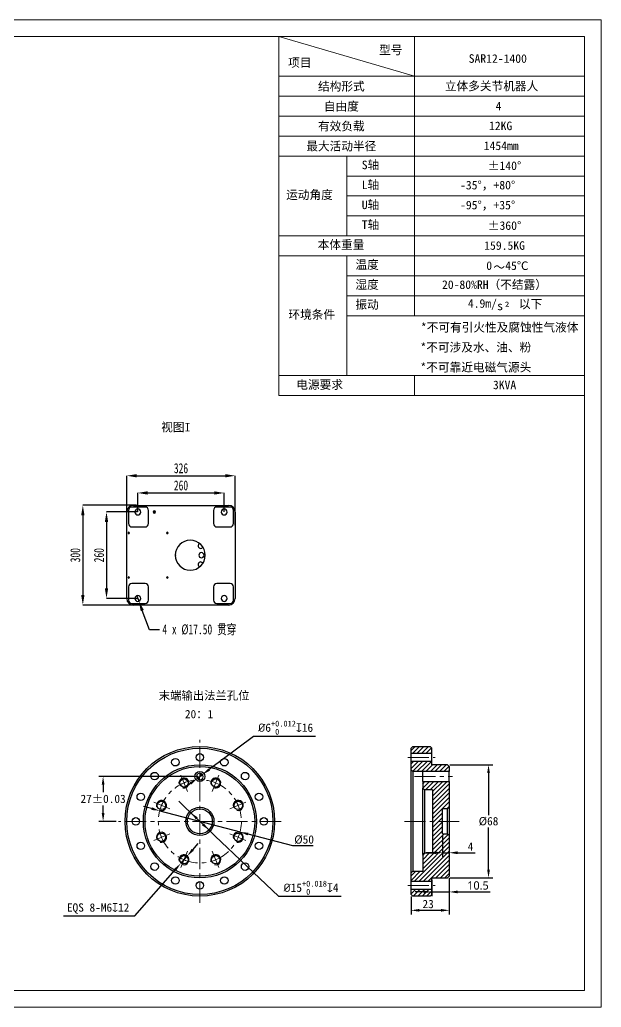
# Model space of a CAD drawing. Header units: millimetres. Extents: x 0 to 420, y 0 to 297.
# Drawn here: x 245.1 to 420, y 0 to 297 of the extents above; entities that cross this region are included whole.
import ezdxf

# ---------------------------------------------------------------- set-up
doc = ezdxf.new("R2010")
doc.units = ezdxf.units.MM
doc.header["$PDSIZE"] = -1
doc.linetypes.add('CENTER', pattern=[10.16, 6.35, -1.27, 1.27, -1.27])
doc.layers.get('0').update_dxf_attribs({"lineweight": 18})
doc.layers.get('Defpoints').update_dxf_attribs({"lineweight": 18})
for name, color, linetype, lineweight in [('标注', 7, 'Continuous', 9), ('标注层', 7, 'Continuous', 15), ('细实线层', 7, 'Continuous', 18)]:
    doc.layers.add(name, color=color, linetype=linetype, lineweight=lineweight)
doc.styles.add('SLDTEXTSTYLE6', font='', dxfattribs={"width": 0.7})
doc.styles.get("Standard").update_dxf_attribs({"font": ''})
doc.styles.add('样式 1', font='')
doc.styles.add('样式 2', font='')
doc.styles.get('SLDTEXTSTYLE6').set_extended_font_data('宋体')
doc.styles.get('Standard').set_extended_font_data('宋体')
doc.styles.get('样式 1').set_extended_font_data('微软雅黑')
doc.styles.get('样式 2').set_extended_font_data('仿宋')
doc.dimstyles.new('ISO-25', dxfattribs={"dimtxt": 2.5, "dimasz": 2.5, "dimexe": 1.25, "dimexo": 0.625, "dimtad": 1, "dimtih": 1, "dimtoh": 1, "dimdec": 0, "dimdsep": 46, "dimtxsty": 'Standard', "dimcen": 2.5, "dimdle": 5, "dimadec": 0, "dimazin": 0, "dimtfac": 1, "dimtdec": 0, "dimtmove": 0, "dimatfit": 3, "dimfxl": 1, "dimarcsym": 0})
doc.dimstyles.new('SLDDIMSTYLE5', dxfattribs={"dimtxt": 3, "dimasz": 3, "dimexe": 0, "dimexo": 0.0625, "dimgap": 0.75, "dimtad": 1, "dimdec": 6, "dimlfac": 10, "dimrnd": 1e-09, "dimzin": 12, "dimdsep": 46, "dimtxsty": 'SLDTEXTSTYLE6', "dimcen": 0.09, "dimdle": 6, "dimadec": 0, "dimazin": 3, "dimtfac": 1, "dimtdec": 3, "dimtofl": 0, "dimtmove": 0, "dimatfit": 3, "dimfxl": 1, "dimfrac": 2, "dimtolj": 1, "dimarcsym": 0})
doc.dimstyles.new('SLDDIMSTYLE9', dxfattribs={"dimtxt": 3, "dimasz": 3, "dimexe": 0, "dimexo": 0.0625, "dimgap": 0.75, "dimtad": 0, "dimtih": 1, "dimtoh": 1, "dimlfac": 10, "dimrnd": 1e-09, "dimzin": 4, "dimdsep": 46, "dimtxsty": 'SLDTEXTSTYLE6', "dimblk1": 'NONE', "dimsah": 1, "dimcen": 0, "dimdle": 6, "dimadec": 0, "dimazin": 1, "dimtfac": 1, "dimtdec": 3, "dimtmove": 0, "dimatfit": 3, "dimldrblk": 'NONE', "dimfxl": 1, "dimfrac": 2, "dimtolj": 1, "dimarcsym": 0})
doc.dimstyles.new('副本 (2) 标注1', dxfattribs={"dimtxt": 2.5, "dimasz": 2.5, "dimexe": 1.25, "dimexo": 0.625, "dimtad": 1, "dimdec": 0, "dimlfac": 20.829817, "dimtxsty": '样式 1', "dimcen": 2.5, "dimdle": 5, "dimadec": 0, "dimazin": 0, "dimtfac": 1, "dimtdec": 0, "dimtmove": 0, "dimatfit": 3, "dimfxl": 1, "dimtolj": 1, "dimarcsym": 0})
pattern_1 = [(45, (0, 0), (-0.6735192, 0.6735192), [])]

# ---------------------------------------------------------------- blocks, each defined once
blk = doc.blocks.new('SW_DOWELSYMBOL_0')
at = {"linetype": 'Continuous', "lineweight": 0}
h = blk.add_hatch(color=0, dxfattribs=at)
edge = h.paths.add_edge_path(flags=0)
edge.add_arc((0, 0), 2, 180, 270)
edge.add_line((0, -2), (0, 0))
edge.add_line((0, 0), (-2, 0))
h = blk.add_hatch(color=0, dxfattribs=at)
edge = h.paths.add_edge_path(flags=0)
edge.add_arc((0, 0), 2, 0, 90)
edge.add_line((0, 2), (0, 0))
edge.add_line((0, 0), (2, 0))
at = {"color": 0, "linetype": 'Continuous', "lineweight": 0}
blk.add_circle((0, 0), 2, dxfattribs=at)
blk = doc.blocks.new('*X32')
at = {"transparency": 16777216}
for points in [[(269.72, 66.91), (270.56, 66.91), (270.14, 69.41)], [(269.72, 58.41), (270.56, 58.41), (270.14, 55.91)]]:
    blk.add_hatch(color=0, dxfattribs=at).paths.add_polyline_path(points, flags=0)
at = {"color": 0, "lineweight": -2, "transparency": 16777216}
for p, q in [((298.62, 69.41), (268.89, 69.41)), ((270.14, 66.91), (270.14, 64.66)), ((270.14, 58.41), (270.14, 60.66)), ((274.12, 55.91), (268.89, 55.91))]:
    blk.add_line(p, q, dxfattribs=at)
at = {"color": 0, "transparency": 16777216, "insert": (270.14, 62.66), "char_height": 2.5, "width": 28.4286, "attachment_point": 5, "style": '样式 2'}
blk.add_mtext('27%%P0.03', dxfattribs=at)
blk = doc.blocks.new('*X33')
at = {"transparency": 16777216}
for points in [[(284.85, 60.14), (284.64, 59.33), (287.16, 59.1)], [(313.86, 52.48), (313.65, 51.68), (311.34, 52.72)]]:
    blk.add_hatch(color=0, dxfattribs=at).paths.add_polyline_path(points, flags=0)
at = {"color": 0, "lineweight": -2, "transparency": 16777216}
for p, q in [((284.75, 59.74), (282.33, 60.38)), ((287.16, 59.1), (311.34, 52.72)), ((327.26, 48.51), (313.75, 52.08)), ((333.34, 48.51), (327.26, 48.51))]:
    blk.add_line(p, q, dxfattribs=at)
at = {"color": 0, "transparency": 16777216, "insert": (330.61, 50.4), "char_height": 2.5, "width": 12.4571, "attachment_point": 5, "style": '样式 2'}
blk.add_mtext('%%C50', dxfattribs=at)
blk = doc.blocks.new('*X34')
at = {"color": 0, "linetype": 'Continuous', "lineweight": -2, "transparency": 16777216}
for p, q in [((297.11, 47.36), (298.76, 49.24)), ((295.46, 45.49), (293.47, 43.23)), ((279.67, 27.54), (291.82, 41.36)), ((258.25, 27.54), (279.67, 27.54))]:
    blk.add_line(p, q, dxfattribs=at)
at = {"color": 0, "transparency": 16777216}
for points in [[(296.79, 47.64), (297.42, 47.09), (295.46, 45.49)], [(291.51, 41.63), (292.14, 41.08), (293.47, 43.23)]]:
    blk.add_solid(points, dxfattribs=at)
at = {"layer": 'Defpoints', "color": 0, "transparency": 16777216}
for p in [(295.46, 45.49), (293.47, 43.23)]:
    blk.add_point(p, dxfattribs=at)
at = {"color": 0, "transparency": 16777216, "insert": (268.65, 29.68), "char_height": 2.5, "width": 42.3625, "attachment_point": 5, "style": '样式 2'}
blk.add_mtext('\\A1;EQS 8-M6{\\Fgdt,gbcbig|c134;\\H1.0833x;x}12', dxfattribs=at)
blk = doc.blocks.new('*X35')
at = {"color": 0, "linetype": 'Continuous', "lineweight": -2, "transparency": 16777216}
for p, q in [((294.73, 60.22), (292.92, 61.95)), ((296.54, 58.5), (294.73, 60.22)), ((296.54, 58.5), (301.96, 53.32)), ((301.96, 53.32), (303.77, 51.59)), ((322.99, 33.26), (303.77, 51.59)), ((341.74, 33.26), (322.99, 33.26))]:
    blk.add_line(p, q, dxfattribs=at)
at = {"color": 0, "lineweight": -2, "transparency": 16777216}
for p, q in [((298.34, 56.77), (300.15, 55.05)), ((300.15, 55.05), (298.34, 56.77))]:
    blk.add_line(p, q, dxfattribs=at)
at = {"color": 0, "transparency": 16777216}
for points in [[(298.63, 57.07), (298.06, 56.47), (296.54, 58.5)], [(300.44, 55.35), (299.87, 54.74), (301.96, 53.32)]]:
    blk.add_solid(points, dxfattribs=at)
at = {"layer": 'Defpoints', "color": 0, "transparency": 16777216}
for p in [(296.54, 58.5), (301.96, 53.32)]:
    blk.add_point(p, dxfattribs=at)
at = {"color": 0, "transparency": 16777216, "insert": (332.68, 35.95), "char_height": 2.5, "attachment_point": 5, "style": '样式 2'}
blk.add_mtext('\\A1;{\\fISOCPEUR|b0|i0|c0|p34;%%C}15{\\H0.7x;\\S+0.018^  0;\\Fgdt,gbcbig|c134;\\H1.5476x;x\\fFangSong|b0|i0|c134|p49;\\H0.92309x;4}', dxfattribs=at)
blk = doc.blocks.new('*X36')
at = {"color": 0, "linetype": 'Continuous', "lineweight": -2, "transparency": 16777216}
for p, q in [((315.39, 81.4), (302.06, 71.5)), ((334.08, 81.4), (315.39, 81.4)), ((298.45, 68.81), (300.05, 70)), ((296.44, 67.32), (294.43, 65.83))]:
    blk.add_line(p, q, dxfattribs=at)
at = {"color": 0, "transparency": 16777216}
for points in [[(301.81, 71.83), (302.31, 71.16), (300.05, 70)], [(296.19, 67.66), (296.69, 66.99), (298.45, 68.81)]]:
    blk.add_solid(points, dxfattribs=at)
at = {"layer": 'Defpoints', "color": 0, "transparency": 16777216}
for p in [(298.45, 68.81), (300.05, 70)]:
    blk.add_point(p, dxfattribs=at)
at = {"color": 0, "transparency": 16777216, "insert": (325.05, 84.09), "char_height": 2.5, "attachment_point": 5, "style": '样式 2'}
blk.add_mtext('\\A1;{\\fISOCPEUR|b0|i0|c0|p34;%%C}6{\\H0.7x;\\S+0.012^  0;\\Fgdt,gbcbig|c134;\\H1.5476x;x}16', dxfattribs=at)
blk = doc.blocks.new('*X37')
at = {"transparency": 16777216}
for points in [[(385.68, 70.41), (386.51, 70.41), (386.09, 72.91)], [(385.68, 41.41), (386.51, 41.41), (386.09, 38.91)]]:
    blk.add_hatch(color=0, dxfattribs=at).paths.add_polyline_path(points, flags=0)
at = {"color": 0, "lineweight": -2, "transparency": 16777216}
for p, q in [((374.41, 72.91), (387.34, 72.91)), ((386.09, 70.41), (386.09, 57.78)), ((386.09, 41.41), (386.09, 54.03)), ((374.41, 38.91), (387.34, 38.91))]:
    blk.add_line(p, q, dxfattribs=at)
at = {"color": 0, "transparency": 16777216, "insert": (386.09, 55.91), "char_height": 2.5, "width": 11.1173, "attachment_point": 5}
blk.add_mtext('%%C68', dxfattribs=at)
blk = doc.blocks.new('*X38')
at = {"transparency": 16777216}
for points in [[(365.28, 29.57), (365.28, 28.74), (362.78, 29.15)], [(371.78, 29.57), (371.78, 28.74), (374.28, 29.15)]]:
    blk.add_hatch(color=0, dxfattribs=at).paths.add_polyline_path(points, flags=0)
at = {"color": 0, "lineweight": -2, "transparency": 16777216}
for p, q in [((374.28, 38.78), (374.28, 27.9)), ((362.78, 33.28), (362.78, 27.9)), ((365.28, 29.15), (371.78, 29.15))]:
    blk.add_line(p, q, dxfattribs=at)
at = {"color": 0, "transparency": 16777216, "insert": (367.92, 31.03), "char_height": 2.5, "width": 6.3408, "attachment_point": 5}
blk.add_mtext('23', dxfattribs=at)
blk = doc.blocks.new('*X39')
at = {"transparency": 16777216}
for points in [[(369.78, 46.89), (369.78, 46.05), (372.28, 46.47)], [(376.78, 46.89), (376.78, 46.05), (374.28, 46.47)]]:
    blk.add_hatch(color=0, dxfattribs=at).paths.add_polyline_path(points, flags=0)
at = {"color": 0, "lineweight": -2, "transparency": 16777216}
for p, q in [((372.28, 51.53), (372.28, 45.22)), ((374.28, 51.53), (374.28, 45.22)), ((369.78, 46.47), (367.28, 46.47)), ((372.28, 46.47), (374.28, 46.47)), ((376.78, 46.47), (382.07, 46.47))]:
    blk.add_line(p, q, dxfattribs=at)
at = {"color": 0, "transparency": 16777216, "insert": (380.68, 48.35), "char_height": 2.5, "width": 3.0726, "attachment_point": 5}
blk.add_mtext('4', dxfattribs=at)
blk = doc.blocks.new('*X40')
at = {"transparency": 16777216}
for points in [[(366.53, 35.1), (366.53, 34.27), (369.03, 34.68)], [(376.78, 35.1), (376.78, 34.27), (374.28, 34.68)]]:
    blk.add_hatch(color=0, dxfattribs=at).paths.add_polyline_path(points, flags=0)
at = {"color": 0, "lineweight": -2, "transparency": 16777216}
for p, q in [((374.28, 38.78), (374.28, 33.43)), ((369.03, 38.28), (369.03, 33.43)), ((366.53, 34.68), (364.03, 34.68)), ((369.03, 34.68), (374.28, 34.68)), ((376.78, 34.68), (386.56, 34.68))]:
    blk.add_line(p, q, dxfattribs=at)
at = {"color": 0, "transparency": 16777216, "insert": (382.92, 36.61), "char_height": 2.5, "width": 12.0613, "attachment_point": 5, "style": '样式 1'}
blk.add_mtext('10.5', dxfattribs=at)
blk = doc.blocks.new('DIZ')
at = {"color": 161, "linetype": 'Continuous', "lineweight": 25, "true_color": 0x67adff}
for p, q in [((569.55, 309.84), (565.55, 309.84)), ((566.05, 310.34), (594.65, 310.34)), ((595.15, 309.84), (591.15, 309.84)), ((564.05, 282.34), (564.05, 308.34)), ((564.55, 308.84), (564.55, 304.84)), ((570.55, 304.84), (570.55, 308.84)), ((572.01, 308.34), (572.69, 308.34)), ((590.15, 308.84), (590.15, 304.84)), ((596.15, 304.84), (596.15, 308.84)), ((596.65, 308.34), (596.65, 282.34)), ((565.55, 303.84), (569.55, 303.84)), ((591.15, 303.84), (595.15, 303.84)), ((564.55, 285.84), (564.55, 281.84)), ((569.55, 286.84), (565.55, 286.84)), ((570.55, 281.84), (570.55, 285.84)), ((590.15, 285.84), (590.15, 281.84)), ((595.15, 286.84), (591.15, 286.84)), ((596.15, 281.84), (596.15, 285.84)), ((565.55, 280.84), (569.55, 280.84)), ((594.65, 280.34), (566.05, 280.34)), ((591.15, 280.84), (595.15, 280.84))]:
    blk.add_line(p, q, dxfattribs=at)
for centre, radius, start, end in [((566.05, 308.34), 2, 90, 180), ((565.55, 308.84), 1, 90, 180), ((567.35, 308.34), 0.875, 90, 270), ((567.35, 308.34), 0.875, 270, 90), ((569.55, 308.84), 1, 0, 90), ((591.15, 308.84), 1, 90, 180), ((593.35, 308.34), 0.875, 90, 270), ((593.35, 308.34), 0.875, 270, 90), ((594.65, 308.34), 2, 0, 90), ((595.15, 308.84), 1, 0, 90), ((572.35, 308.34), 0.34, 90, 270), ((572.35, 308.34), 0.34, 270, 90), ((565.55, 304.84), 1, 180, 270), ((569.55, 304.84), 1, 270, 0), ((591.15, 304.84), 1, 180, 270), ((595.15, 304.84), 1, 270, 0), ((564.65, 302.04), 0.21, 90, 270), ((564.65, 302.04), 0.21, 270, 90), ((576.25, 302.04), 0.21, 90, 270), ((576.25, 302.04), 0.21, 270, 90), ((583.15, 295.34), 4.5, 0, 180), ((586.27, 298.16), 0.775, 113.6501, 270), ((586.27, 298.16), 0.775, 270, 330.488), ((583.15, 295.34), 4.5, 180, 0), ((578, 295.34), 0.775, 329.4318, 30.5682), ((586.5, 295.34), 0.775, 90, 270), ((586.5, 295.34), 0.775, 270, 90), ((586.27, 292.53), 0.775, 90, 246.3499), ((586.27, 292.53), 0.775, 29.512, 90), ((564.65, 288.64), 0.21, 90, 270), ((564.65, 288.64), 0.21, 270, 90), ((576.25, 288.64), 0.21, 90, 270), ((576.25, 288.64), 0.21, 270, 90), ((565.55, 285.84), 1, 90, 180), ((569.55, 285.84), 1, 0, 90), ((591.15, 285.84), 1, 90, 180), ((595.15, 285.84), 1, 0, 90), ((566.05, 282.34), 2, 180, 270), ((567.35, 282.34), 0.875, 90, 270), ((567.35, 282.34), 0.875, 270, 90), ((593.35, 282.34), 0.875, 90, 270), ((593.35, 282.34), 0.875, 270, 90), ((594.65, 282.34), 2, 270, 0), ((565.55, 281.84), 1, 180, 270), ((569.55, 281.84), 1, 270, 0), ((591.15, 281.84), 1, 180, 270), ((595.15, 281.84), 1, 270, 0)]:
    blk.add_arc(centre, radius, start, end, dxfattribs=at)
blk = doc.blocks.new('*D104')
at = {"layer": 'Defpoints', "color": 0, "transparency": 16777216}
for p in [(309.87, 159.85), (277.27, 144.9), (309.87, 144.9)]:
    blk.add_point(p, dxfattribs=at)
at = {"layer": '细实线层', "color": 0, "linetype": 'Continuous', "lineweight": -2, "transparency": 16777216}
for p, q in [((277.27, 144.96), (277.27, 159.85)), ((280.27, 159.85), (306.87, 159.85)), ((309.87, 144.96), (309.87, 159.85))]:
    blk.add_line(p, q, dxfattribs=at)
at = {"layer": '细实线层', "color": 0, "transparency": 16777216}
for points in [[(280.27, 160.35), (280.27, 159.35), (277.27, 159.85)], [(306.87, 160.35), (306.87, 159.35), (309.87, 159.85)]]:
    blk.add_solid(points, dxfattribs=at)
at = {"layer": '细实线层', "color": 0, "transparency": 16777216, "insert": (293.57, 162.1), "char_height": 3, "attachment_point": 5, "style": 'SLDTEXTSTYLE6'}
blk.add_mtext('\\A1;326', dxfattribs=at)
blk = doc.blocks.new('*D105')
at = {"layer": 'Defpoints', "color": 0, "transparency": 16777216}
for p in [(280.27, 150.96), (264.04, 120.96), (280.68, 120.96)]:
    blk.add_point(p, dxfattribs=at)
at = {"layer": '细实线层', "color": 0, "linetype": 'Continuous', "lineweight": -2, "transparency": 16777216}
for p, q in [((280.2, 150.96), (264.04, 150.96)), ((264.04, 147.96), (264.04, 123.96)), ((280.62, 120.96), (264.04, 120.96))]:
    blk.add_line(p, q, dxfattribs=at)
at = {"layer": '细实线层', "color": 0, "transparency": 16777216}
for points in [[(263.54, 147.96), (264.54, 147.96), (264.04, 150.96)], [(263.54, 123.96), (264.54, 123.96), (264.04, 120.96)]]:
    blk.add_solid(points, dxfattribs=at)
at = {"layer": '细实线层', "color": 0, "transparency": 16777216, "insert": (261.79, 135.96), "char_height": 3, "attachment_point": 5, "rotation": 90, "style": 'SLDTEXTSTYLE6'}
blk.add_mtext('\\A1;300', dxfattribs=at)
blk = doc.blocks.new('*D106')
at = {"layer": 'Defpoints', "color": 0, "transparency": 16777216}
for p in [(280.57, 148.96), (271.16, 122.96), (280.57, 122.96)]:
    blk.add_point(p, dxfattribs=at)
at = {"layer": '细实线层', "color": 0, "linetype": 'Continuous', "lineweight": -2, "transparency": 16777216}
for p, q in [((280.51, 148.96), (271.16, 148.96)), ((271.16, 145.96), (271.16, 125.96)), ((280.51, 122.96), (271.16, 122.96))]:
    blk.add_line(p, q, dxfattribs=at)
at = {"layer": '细实线层', "color": 0, "transparency": 16777216}
for points in [[(270.66, 145.96), (271.66, 145.96), (271.16, 148.96)], [(270.66, 125.96), (271.66, 125.96), (271.16, 122.96)]]:
    blk.add_solid(points, dxfattribs=at)
at = {"layer": '细实线层', "color": 0, "transparency": 16777216, "insert": (268.91, 135.96), "char_height": 3, "attachment_point": 5, "rotation": 90, "style": 'SLDTEXTSTYLE6'}
blk.add_mtext('\\A1;260', dxfattribs=at)
blk = doc.blocks.new('*D107')
at = {"layer": 'Defpoints', "color": 0, "transparency": 16777216}
for p in [(306.57, 154.68), (280.57, 148.96), (306.57, 148.96)]:
    blk.add_point(p, dxfattribs=at)
at = {"layer": '细实线层', "color": 0, "linetype": 'Continuous', "lineweight": -2, "transparency": 16777216}
for p, q in [((280.57, 149.02), (280.57, 154.68)), ((283.57, 154.68), (303.57, 154.68)), ((306.57, 149.02), (306.57, 154.68))]:
    blk.add_line(p, q, dxfattribs=at)
at = {"layer": '细实线层', "color": 0, "transparency": 16777216}
for points in [[(283.57, 155.18), (283.57, 154.18), (280.57, 154.68)], [(303.57, 155.18), (303.57, 154.18), (306.57, 154.68)]]:
    blk.add_solid(points, dxfattribs=at)
at = {"layer": '细实线层', "color": 0, "transparency": 16777216, "insert": (293.57, 156.93), "char_height": 3, "attachment_point": 5, "style": 'SLDTEXTSTYLE6'}
blk.add_mtext('\\A1;260', dxfattribs=at)
blk = doc.blocks.new('*D108')
at = {"layer": 'Defpoints', "color": 0, "transparency": 16777216}
for p in [(280.27, 123.78), (280.88, 122.14)]:
    blk.add_point(p, dxfattribs=at)
at = {"layer": '细实线层', "color": 0, "linetype": 'Continuous', "lineweight": -2, "transparency": 16777216}
for p, q in [((280.27, 123.78), (280.88, 122.14)), ((284.09, 113.49), (281.93, 119.32)), ((287.09, 113.49), (284.09, 113.49))]:
    blk.add_line(p, q, dxfattribs=at)
at = {"layer": '细实线层', "color": 0, "transparency": 16777216}
blk.add_solid([(282.39, 119.5), (281.46, 119.15), (280.88, 122.14)], dxfattribs=at)
at = {"layer": '细实线层', "color": 0, "transparency": 16777216, "insert": (299.13, 113.49), "char_height": 3, "width": 45.895, "attachment_point": 5, "style": 'SLDTEXTSTYLE6'}
blk.add_mtext('\\A1;4 x %%C17.50 贯穿\\P', dxfattribs=at)
blk = doc.blocks.new('_None')

msp = doc.modelspace()

# ---------------------------------------------------------------- hatches: boundary and pattern name
at = {"linetype": 'Continuous', "lineweight": 25, "true_color": 0x67adff}
h = msp.add_hatch(dxfattribs=at)
h.set_pattern_fill('ANSI31', color=161, style=0, pattern_type=0)
h.set_pattern_definition(pattern_1)
h.paths.add_polyline_path([(362.78215031, 77.90944195), (362.78215031, 76.28437787), (369.03239676, 76.28437787), (369.03239676, 77.90944195), (368.53237705, 78.40946167), (363.28217002, 78.40946167)], flags=0)
h = msp.add_hatch(dxfattribs=at)
h.set_pattern_fill('ANSI31', color=161, style=0, pattern_type=0)
h.set_pattern_definition(pattern_1)
h.paths.add_polyline_path([(363.28217002, 70.90916592), (366.28228832, 70.90916592), (374.28260379, 70.90916592), (374.28260379, 72.40922507), (373.78258407, 72.90924479), (369.03239676, 72.90924479), (369.03239676, 74.03428915), (362.78215031, 74.03428915), (362.78215031, 71.40918564)], flags=0)
h = msp.add_hatch(dxfattribs=at)
h.set_pattern_fill('ANSI31', color=161, style=0, pattern_type=0)
h.set_pattern_definition(pattern_1)
h.paths.add_polyline_path([(362.78215031, 37.7828597), (369.03239676, 37.7828597), (369.03239676, 38.90790406), (373.78258407, 38.90790406), (374.28260379, 39.40792378), (374.28260379, 51.65840683), (373.78258407, 52.15842655), (372.28252492, 52.15842655), (372.28252492, 59.6587223), (373.78258407, 59.6587223), (374.28260379, 60.15874201), (374.28260379, 67.90904762), (366.28228832, 67.90904762), (366.28228832, 65.90896875), (366.78230804, 65.40894904), (369.28240662, 65.40894904), (369.28240662, 46.40819981), (366.78230804, 46.40819981), (366.28228832, 45.90818009), (366.28228832, 40.90798293), (363.28217002, 40.90798293), (362.78215031, 40.40796321)], flags=0)
h = msp.add_hatch(dxfattribs=at)
h.set_pattern_fill('ANSI31', color=161, style=0, pattern_type=0)
h.set_pattern_definition(pattern_1)
h.paths.add_polyline_path([(362.78215031, 35.53277098), (362.78215031, 33.9077069), (363.28217002, 33.40768718), (368.53237705, 33.40768718), (369.03239676, 33.9077069), (369.03239676, 35.53277098)], flags=0)

# ---------------------------------------------------------------- linework, layer by layer
at = {"linetype": 'CENTER'}
for p, q in [((299.24921208, 31.40857442), (299.24921208, 80.40857442)), ((361.78211087, 75.15933351), (370.0324362, 75.15933351)), ((293.5089606, 69.76676741), (295.51804862, 64.91639987)), ((304.98946357, 69.76676741), (302.98037555, 64.91639987)), ((363.78218974, 69.40910677), (375.28264322, 69.40910677)), ((285.3910191, 61.64882591), (290.24138664, 59.63973789)), ((313.10740507, 61.64882591), (308.25703753, 59.63973789)), ((323.74921208, 55.90857442), (274.74921208, 55.90857442)), ((377.28260373, 55.90857442), (359.78215069, 55.90857442)), ((285.3910191, 50.16832294), (290.24138664, 52.17741096)), ((313.10740507, 50.16832294), (308.25703753, 52.17741096)), ((293.5089606, 42.05038144), (295.51804862, 46.90074898)), ((304.98946357, 42.05038144), (302.98037555, 46.90074898)), ((361.78211087, 36.65781534), (370.0324362, 36.65781534))]:
    msp.add_line(p, q, dxfattribs=at)
at = {"color": 161, "linetype": 'Continuous', "lineweight": 25, "true_color": 0x67adff}
for p, q in [((363.28216956, 78.40946256), (362.78215069, 77.90944183)), ((362.78215069, 76.28437819), (362.78215069, 77.90944183)), ((363.28216956, 78.40946256), (368.53237698, 78.40946256)), ((369.03239678, 77.90944183), (368.53237698, 78.40946256)), ((369.03239678, 76.28437819), (369.03239678, 77.90944183)), ((369.03239678, 76.28437819), (362.78215069, 76.28437819)), ((362.78215069, 74.03428863), (362.78215069, 76.28437819)), ((369.03239678, 74.03428863), (369.03239678, 76.28437819)), ((362.78215069, 71.40918538), (362.78215069, 74.03428863)), ((362.78215069, 74.03428863), (369.03239678, 74.03428863)), ((362.78215069, 71.40918538), (363.28216956, 70.90916558)), ((362.78215069, 40.40796347), (362.78215069, 71.40918538)), ((369.03239678, 72.90924571), (369.03239678, 74.03428863)), ((373.78258416, 72.90924571), (369.03239678, 72.90924571)), ((374.28260373, 72.40922498), (373.78258416, 72.90924571)), ((374.28260373, 72.40922498), (374.28260373, 70.90916558)), ((366.28228835, 70.90916558), (363.28216956, 70.90916558)), ((363.28216956, 70.90916558), (363.28216956, 40.90798326)), ((374.28260373, 70.90916558), (366.28228835, 70.90916558)), ((366.28228835, 67.90904772), (366.28228835, 70.90916558)), ((374.28260373, 67.90904772), (374.28260373, 70.90916558)), ((366.28228835, 67.90904772), (366.28228835, 65.90896853)), ((366.28228835, 67.90904772), (374.28260373, 67.90904772)), ((366.28228835, 65.90896853), (366.78230815, 65.40894873)), ((366.28228835, 45.90818032), (366.28228835, 65.90896853)), ((369.28240668, 65.40894873), (366.78230815, 65.40894873)), ((366.78230815, 65.40894873), (366.78230815, 46.40820012)), ((369.28240668, 65.40894873), (369.28240668, 46.40820012)), ((374.28260373, 67.90904772), (374.28260373, 60.15874225)), ((373.78258416, 59.65872221), (372.28252494, 59.65872221)), ((372.28252494, 52.15842663), (372.28252494, 59.65872221)), ((373.78258416, 59.65872221), (374.28260373, 60.15874225)), ((373.78258416, 52.15842663), (373.78258416, 59.65872221)), ((374.28260373, 60.15874225), (374.28260373, 51.6584066)), ((372.28252494, 52.15842663), (373.78258416, 52.15842663)), ((374.28260373, 51.6584066), (373.78258416, 52.15842663)), ((374.28260373, 51.6584066), (374.28260373, 39.40792387)), ((366.78230815, 46.40820012), (366.28228835, 45.90818032)), ((366.28228835, 45.90818032), (366.28228835, 40.90798326)), ((366.78230815, 46.40820012), (369.28240668, 46.40820012)), ((363.28216956, 40.90798326), (362.78215069, 40.40796347)), ((362.78215069, 37.78286022), (362.78215069, 40.40796347)), ((363.28216956, 40.90798326), (366.28228835, 40.90798326)), ((369.03239678, 38.90790314), (373.78258416, 38.90790314)), ((369.03239678, 37.78286022), (369.03239678, 38.90790314)), ((373.78258416, 38.90790314), (374.28260373, 39.40792387)), ((369.03239678, 37.78286022), (362.78215069, 37.78286022)), ((362.78215069, 35.53277066), (362.78215069, 37.78286022)), ((369.03239678, 35.53277066), (369.03239678, 37.78286022)), ((362.78215069, 35.53277066), (369.03239678, 35.53277066)), ((362.78215069, 33.90770702), (362.78215069, 35.53277066)), ((362.78215069, 33.90770702), (363.28216956, 33.40768629)), ((368.53237698, 33.40768629), (363.28216956, 33.40768629)), ((368.53237698, 33.40768629), (369.03239678, 33.90770702)), ((369.03239678, 33.90770702), (369.03239678, 35.53277066))]:
    msp.add_line(p, q, dxfattribs=at)
for centre, radius in [((299.24921208, 55.90857442), 22.5), ((299.24921208, 55.90857442), 22), ((291.88255601, 73.69325543), 1.125), ((299.24921208, 75.15857442), 1.125), ((306.61586816, 73.69325543), 1.125), ((299.24921208, 55.90857442), 17), ((299.24921208, 55.90857442), 16.5), ((285.63740655, 69.52037996), 1.125), ((294.46566918, 67.45706858), 1.25), ((299.24921208, 69.40857442), 1.5), ((304.03275499, 67.45706858), 1.25), ((312.86101762, 69.52037996), 1.125), ((281.46453108, 63.2752305), 1.125), ((317.03389309, 63.2752305), 1.125), ((287.70071793, 60.69211733), 1.25), ((299.24921208, 55.90857442), 4.25), ((299.24921208, 55.90857442), 3.75), ((310.79770624, 60.69211733), 1.25), ((279.99921208, 55.90857442), 1.125), ((318.49921208, 55.90857442), 1.125), ((287.70071793, 51.12503152), 1.25), ((310.79770624, 51.12503152), 1.25), ((281.46453108, 48.54191835), 1.125), ((317.03389309, 48.54191835), 1.125), ((294.46566918, 44.36008027), 1.25), ((304.03275499, 44.36008027), 1.25), ((285.63740655, 42.29676889), 1.125), ((312.86101762, 42.29676889), 1.125), ((291.88255601, 38.12389342), 1.125), ((306.61586816, 38.12389342), 1.125), ((299.24921208, 36.65857442), 1.125)]:
    msp.add_circle(centre, radius, dxfattribs=at)
at = {"linetype": 'CENTER'}
msp.add_circle((299.24921208, 55.90857442), 12.5, dxfattribs=at)
at = {"color": 161, "linetype": 'Continuous', "lineweight": 25, "true_color": 0x67adff}
for centre, start in [((294.46566918, 67.45706858), 255), ((304.03275499, 67.45706858), 255), ((287.70071793, 60.69211733), 255), ((310.79770624, 60.69211733), 255), ((287.70071793, 51.12503152), 255), ((310.79770624, 51.12503152), 255), ((294.46566918, 44.36008027), 254.9999999999), ((304.03275499, 44.36008027), 255)]:
    msp.add_arc(centre, 1.5, start, 195, dxfattribs=at)
at = {"layer": '标注'}
for p, q in [((420.00008801, 296.99990707), (0.00008801, 296.99990707)), ((420.00008801, -0.00009293), (420.00008801, 296.99990707)), ((415.00008801, 291.99990707), (5.00008801, 291.99990707)), ((322.99119811, 291.99990707), (322.99119811, 261.99990707)), ((363.84731085, 279.99990707), (322.99119811, 291.99990707)), ((363.84731085, 291.99990707), (363.84731085, 261.99990707)), ((415.00008801, 261.99990707), (415.00008801, 291.99990707)), ((322.99119811, 261.99990707), (322.99119811, 231.99990707)), ((363.84731085, 261.99990707), (363.84731085, 231.99990707)), ((415.00008801, 231.99990707), (415.00008801, 261.99990707)), ((343.41925448, 255.99990707), (343.41925448, 231.99990707)), ((322.99119811, 231.99990707), (322.99119811, 183.99990707)), ((322.99119811, 231.99990707), (415.00008801, 231.99990707)), ((363.84731085, 231.99990707), (363.84731085, 207.99990707)), ((322.99119811, 225.99990707), (415.00008801, 225.99990707)), ((343.41925448, 225.99990707), (343.41925448, 189.99990707)), ((343.41925448, 219.99990707), (415.00008801, 219.99990707)), ((343.41925448, 213.99990707), (415.00008801, 213.99990707)), ((343.41925448, 207.99990707), (415.00008801, 207.99990707)), ((415.00008801, 4.99990707), (415.00008801, 195.99990707)), ((322.99119811, 189.99990707), (415.00008801, 189.99990707)), ((363.84731085, 189.99990707), (363.84731085, 183.99990707)), ((322.99119811, 183.99990707), (415.00008801, 183.99990707)), ((5.00008801, 4.99990707), (415.00008801, 4.99990707)), ((0.00008801, -0.00009293), (420.00008801, -0.00009293))]:
    msp.add_line(p, q, dxfattribs=at)
at = {"layer": '标注层', "color": 0}
for p, q in [((415.00008801, 291.99990707), (322.99119811, 291.99990707)), ((415.00008801, 261.99990707), (415.00008801, 291.99990707)), ((322.99119811, 279.99990707), (415.00008801, 279.99990707)), ((322.99119811, 273.99990707), (415.00008801, 273.99990707)), ((322.99119811, 267.99990707), (415.00008801, 267.99990707)), ((322.99119811, 261.99990707), (415.00008801, 261.99990707)), ((322.99119811, 261.99990707), (415.00008801, 261.99990707)), ((415.00008801, 231.99990707), (415.00008801, 261.99990707)), ((322.99119811, 255.99990707), (415.00008801, 255.99990707)), ((343.41925448, 249.99990707), (415.00008801, 249.99990707)), ((343.41925448, 243.99990707), (415.00008801, 243.99990707)), ((343.41925448, 237.99990707), (415.00008801, 237.99990707)), ((322.99119811, 231.99990707), (415.00008801, 231.99990707)), ((415.00008801, 183.99990707), (415.00008801, 231.99990707))]:
    msp.add_line(p, q, dxfattribs=at)

# ---------------------------------------------------------------- block references
at = {"color": 161, "linetype": 'Continuous', "lineweight": 25, "true_color": 0x67adff, "xscale": 0.5, "yscale": 0.5, "zscale": 0.5}
msp.add_blockref('SW_DOWELSYMBOL_0', (299.24921208, 69.40857442), dxfattribs=at)
at = {"layer": '标注层'}
msp.add_blockref('DIZ', (-286.77968732, -159.38920207), dxfattribs=at)

# ---------------------------------------------------------------- texts
at = {"insert": (294.74750133, 89.41714663), "char_height": 2.5, "width": 8.2209800477, "attachment_point": 1, "style": '样式 2'}
msp.add_mtext('20：1', dxfattribs=at)
at = {"layer": '标注', "char_height": 2.574, "attachment_point": 5}
for s, insert, width in [('型号', (356.67058184, 287.74707753), 13.7471731844), ('项目', (329.29513517, 283.94882798), 12.9131396648), ('SAR12-1400', (388.8788566, 285.31166501), 36.1222793296), ('结构形式', (341.80735883, 276.81528034), 28.7022569832), ('立体多关节机器人', (387.00366792, 276.89522882), 58.2960670391), ('自由度', (341.80735883, 270.81528034), 20.160603352), ('4', (389.1150161, 271.07154239), 3.163575419), ('有效负载', (341.80735883, 264.81528034), 28.8172960894), ('12KG', (389.732245, 265.07154239), 13.7471731844), ('最大活动半径', (341.80735883, 258.81528034), 43.4272625698), ('1454mm', (389.8972597, 259.07154239), 21.2247150838), ('S轴', (350.5780743, 253.1940677), 10.1809608939), ('%%P140%%D', (390.9156628, 253.07154239), 19.9305251397), ('L轴', (350.5780743, 247.1940677), 10.2672402235), ('-35%%D，+80%%D', (385.82364824, 247.07154239), 39.2570949721), ('运动角度', (332.21588312, 244.1940677), 28.7310167598), ('U轴', (350.5780743, 241.1940677), 10.3822793296), ('-95%%D，+35%%D', (385.82364824, 241.07154239), 39.2570949721), ('T轴', (350.5780743, 235.1940677), 10.296), ('%%P360%%D', (390.9156628, 235.07154239), 19.9305251397), ('本体重量', (341.71146368, 229.1940677), 28.8460558659), ('159.5KG', (390.9156628, 229.07154239), 24.7909273743), ('温度', (349.55967167, 223.1940677), 13.9484916201), ('0', (386.28480021, 223.01191283), 2.9622569832), ('～', (389.29639301, 222.57273435), 6.2408715084), ('45℃', (394.60199155, 223.01191283), 13.459575419), ('湿度', (349.55967167, 217.1940677), 14.0060111732), ('20-80%RH（不结露）', (387.87455057, 217.15467096), 61.7184804469), ('振动', (349.55967167, 211.1940677), 13.9484916201), ('4.9m/', (384.24810171, 211.3508054), 17.8598212291), ('s', (389.55575416, 210.91162691), 2.5308603352), ('²', (391.67242126, 210.40009915), 1.984424581), ('以下', (398.72803499, 211.3508054), 13.1144581006), ('环境条件', (332.92088999, 208.1940677), 28.8460558659), ('*不可有引火性及腐蚀性气液体', (389.42247649, 204.32650901), 98.8185921788), ('*不可涉及水、油、粉', (382.2802174, 198.32650901), 69.3685810056), ('*不可靠近电磁气源头', (382.28021564, 192.32650901), 69.2535418994), ('电源要求', (335.27203249, 187.09042316), 27.9545027933), ('3KVA', (390.9156628, 187.15467096), 25.366122905), ('视图I', (291.99400737, 174.33189273), 17.4571843575)]:
    msp.add_mtext(s, dxfattribs=dict(at, insert=insert, width=width))
at = {"layer": '标注层', "color": 0, "linetype": 'Continuous', "lineweight": 15, "insert": (286.8952112, 95.00696006), "char_height": 2.5, "width": 55.6061009657, "attachment_point": 1, "style": '样式 1'}
msp.add_mtext('末端输出法兰孔位', dxfattribs=at)

# ---------------------------------------------------------------- dimensions: what is measured, and where the dimension line sits
for p1, p2, text, picture, middle in [((298.44641264, 68.81232527), (300.05201153, 70.00482358), '{\\fISOCPEUR|b0|i0|c0|p34;%%C}6{\\H0.7x;\\S+0.012^  0;\\Fgdt,gbcbig|c134;\\H1.5476x;x}16', '*X36', (325.04977266, 81.40012769)), ((287.16329115, 59.09926639), (311.33513302, 52.71788246), '%%C50', '*X33', (327.25562578, 48.51486072)), ((296.53616129, 58.49736862), (301.96226287, 53.31978022), '{\\fISOCPEUR|b0|i0|c0|p34;%%C}15{\\H0.7x;\\S+0.018^  0;\\Fgdt,gbcbig|c134;\\H1.5476x;x\\fFangSong|b0|i0|c134|p49;\\H0.92309x;4}', '*X35', (332.67709093, 33.25646204)), ((295.45639597, 45.48633975), (293.47494239, 43.23382078), 'EQS 8-M6{\\Fgdt,gbcbig|c134;\\H1.0833x;x}12', '*X34', (268.64790634, 27.53840434))]:
    dim = msp.add_diameter_dim_2p(p1=p1, p2=p2, text=text, dimstyle='ISO-25', override={"dimpost": '%%C<>', "dimtxsty": '样式 2', "dimsah": 1, "dimtolj": 1})
    dim.commit()
    dim.dimension.update_dxf_attribs({"geometry": picture, "text_midpoint": middle, "dimtype": 163})
dim = msp.add_linear_dim(base=(386.09433203, 72.90924571), p1=(373.78258416, 38.90790314), p2=(373.78258416, 72.90924571), angle=90, text='%%C68', dimstyle='ISO-25', override={"dimsah": 1, "dimtolj": 1})
dim.commit()
dim.dimension.update_dxf_attribs({"geometry": '*X37', "text_midpoint": (386.09433203, 55.90857442)})
dim = msp.add_linear_dim(base=(270.13963271, 55.90857442), p1=(299.24921208, 69.40857442), p2=(274.74921208, 55.90857442), angle=90, text='27%%P0.03', dimstyle='ISO-25', override={"dimtxsty": '样式 2', "dimsah": 1, "dimtolj": 1})
dim.commit()
dim.dimension.update_dxf_attribs({"geometry": '*X32', "text_midpoint": (270.13963271, 62.65857442), "dimtype": 160})
dim = msp.add_linear_dim(base=(374.28260373, 46.47114113), p1=(372.28252494, 52.15842663), p2=(374.28260373, 52.15842663), text='4', dimstyle='ISO-25', override={"dimsah": 1, "dimtolj": 1})
dim.commit()
dim.dimension.update_dxf_attribs({"geometry": '*X39', "text_midpoint": (380.67576015, 48.34614113)})
for base, p1, p2, text, dimstyle, override, picture, middle in [((374.28260373, 29.15202663), (362.78215069, 33.90770702), (374.28260373, 39.40792387), '23', 'ISO-25', {"dimsah": 1, "dimtolj": 1}, '*X38', (367.91937411, 29.15202663)), ((369.03239678, 34.68485908), (374.28260373, 39.40792387), (369.03239678, 38.90790314), '10.5', '副本 (2) 标注1', {"dimsah": 1}, '*X40', (382.92325899, 34.68485908))]:
    dim = msp.add_linear_dim(base=base, p1=p1, p2=p2, text=text, dimstyle=dimstyle, override=override)
    dim.commit()
    dim.dimension.update_dxf_attribs({"geometry": picture, "text_midpoint": middle, "dimtype": 160})
at = {"layer": '细实线层'}
for base, p1, p2, picture, middle in [((309.8741396, 159.84834911), (277.2741396, 144.89638788), (309.8741396, 144.89638788), '*D104', (293.5741396, 162.09834911)), ((306.5741396, 154.68494837), (280.5741396, 148.95537972), (306.5741396, 148.95537972), '*D107', (293.5741396, 156.93494837))]:
    dim = msp.add_linear_dim(base=base, p1=p1, p2=p2, dimstyle='SLDDIMSTYLE5', override={"dimsah": 1, "dimtzin": 12}, dxfattribs=at)
    dim.commit()
    dim.dimension.update_dxf_attribs({"geometry": picture, "text_midpoint": middle})
for base, p1, p2, picture, middle in [((264.03507994, 120.95537972), (280.26700445, 150.95537972), (280.68388728, 120.95537972), '*D105', (261.78507994, 135.95537972)), ((271.16069502, 122.95537972), (280.5741396, 148.95537972), (280.5741396, 122.95537972), '*D106', (268.91069502, 135.95537972))]:
    dim = msp.add_linear_dim(base=base, p1=p1, p2=p2, angle=90, dimstyle='SLDDIMSTYLE5', override={"dimsah": 1, "dimtzin": 12}, dxfattribs=at)
    dim.commit()
    dim.dimension.update_dxf_attribs({"geometry": picture, "text_midpoint": middle})
dim = msp.add_diameter_dim_2p(p1=(280.26908243, 123.77547849), p2=(280.87920041, 122.13527849), text='4 x <> 贯穿\\P', dimstyle='SLDDIMSTYLE9', override={"dimpost": '%%C<>', "dimtzin": 12}, dxfattribs=at)
dim.commit()
dim.dimension.update_dxf_attribs({"geometry": '*D108', "text_midpoint": (299.13009787, 113.4942322), "dimtype": 163})

doc.saveas('drawing.dxf')
